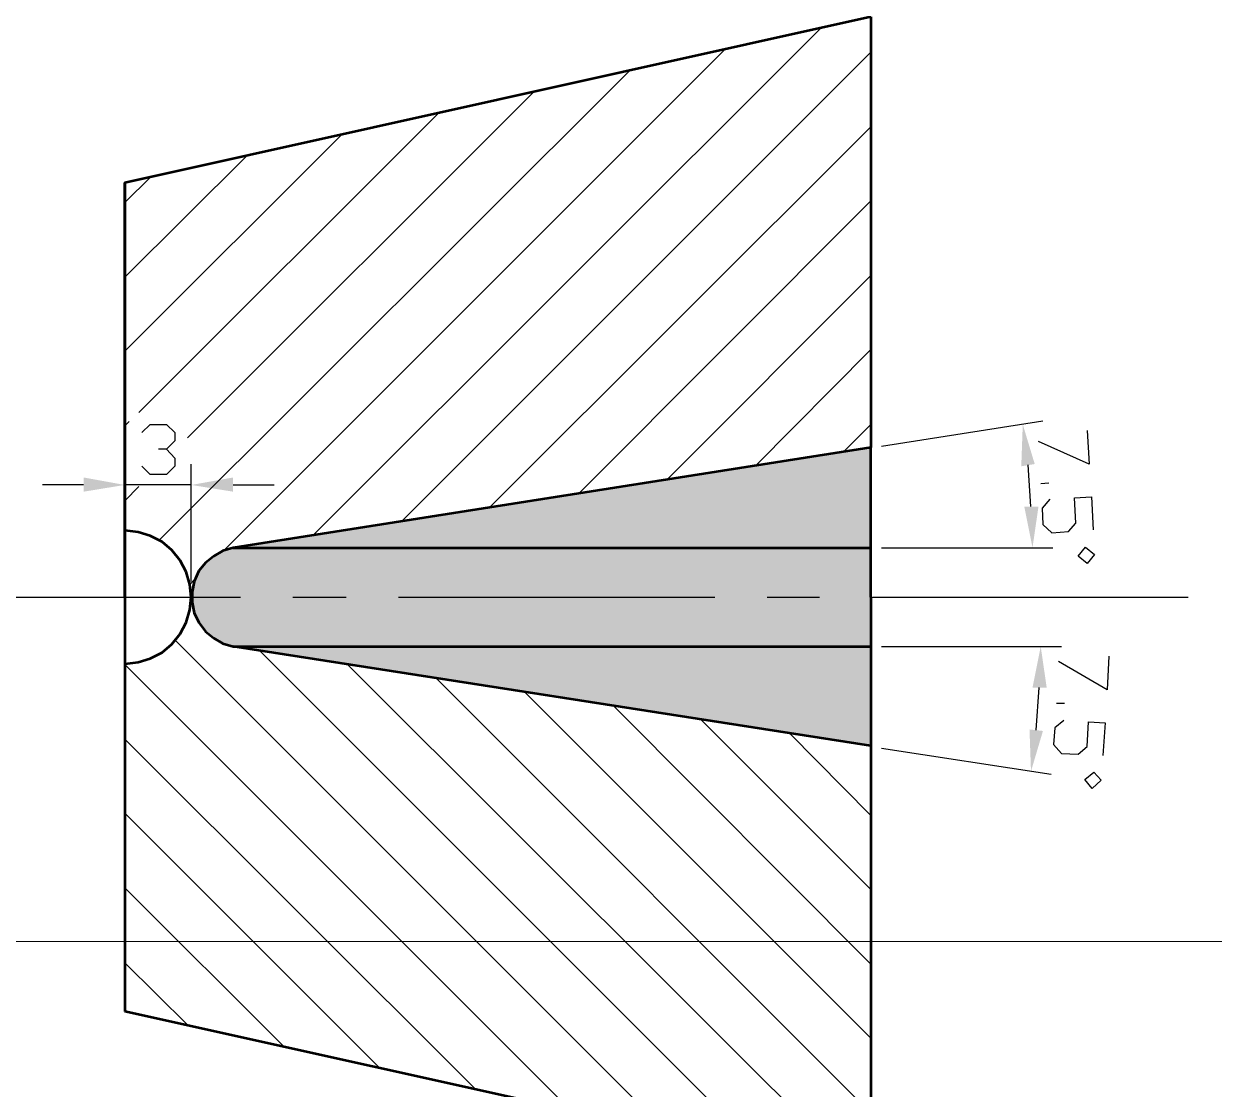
# Model space of a CAD drawing. Header units: millimetres. Extents: x 0 to 841, y 0 to 1189.
# Drawn here: x 429.9 to 497.3, y 705 to 765.4 of the extents above; entities that cross this region are included whole.
import ezdxf

# ---------------------------------------------------------------- set-up
doc = ezdxf.new("R2010")
doc.units = ezdxf.units.MM
doc.layers.add('C00-00-00', color=7, linetype='Continuous')
doc.layers.add('CBF-BF-BF', color=7, linetype='Continuous', true_color=0xbfbfbf)

msp = doc.modelspace()

# ---------------------------------------------------------------- hatches: boundary and pattern name
at = {"layer": 'C00-00-00'}
h = msp.add_hatch(color=256, dxfattribs=at)
h.dxf.hatch_style = 2
h.paths.add_polyline_path([(486.41, 740.309106), (487.172, 740.436106), (486.494667, 742.679772)])
h = msp.add_hatch(color=256, dxfattribs=at)
h.dxf.hatch_style = 2
h.paths.add_polyline_path([(477.901, 741.367439), (477.901, 735.694772), (441.790667, 735.694772)])
h = msp.add_hatch(color=256, dxfattribs=at)
h.dxf.hatch_style = 2
h.paths.add_polyline_path([(433.324, 739.674106), (433.324, 738.869772), (435.652333, 739.250772)])
h = msp.add_hatch(color=256, dxfattribs=at)
h.dxf.hatch_style = 2
h.paths.add_polyline_path([(441.790667, 739.674106), (441.790667, 738.869772), (439.42, 739.250772)])
h = msp.add_hatch(color=256, dxfattribs=at)
h.dxf.hatch_style = 2
h.paths.add_polyline_path([(487.383667, 738.023106), (486.579333, 738.023106), (487.045, 735.694772)])
h = msp.add_hatch(color=256, dxfattribs=at)
h.dxf.hatch_style = 2
h.paths.add_polyline_path([(440.859333, 735.356106), (477.901, 735.102106), (440.436, 735.102106)])
h = msp.add_hatch(color=256, dxfattribs=at)
h.dxf.hatch_style = 2
h.paths.add_polyline_path([(440.859333, 735.356106), (477.901, 735.102106), (440.436, 735.102106)])
h = msp.add_hatch(color=256, dxfattribs=at)
h.dxf.hatch_style = 2
h.paths.add_polyline_path([(441.325, 735.567772), (477.901, 735.356106), (440.859333, 735.356106)])
h = msp.add_hatch(color=256, dxfattribs=at)
h.dxf.hatch_style = 2
h.paths.add_polyline_path([(441.325, 735.567772), (477.901, 735.356106), (440.859333, 735.356106)])
h = msp.add_hatch(color=256, dxfattribs=at)
h.dxf.hatch_style = 2
h.paths.add_polyline_path([(440.859333, 735.356106), (477.901, 735.356106), (477.901, 735.102106)])
h = msp.add_hatch(color=256, dxfattribs=at)
h.dxf.hatch_style = 2
h.paths.add_polyline_path([(440.859333, 735.356106), (477.901, 735.356106), (477.901, 735.102106)])
h = msp.add_hatch(color=256, dxfattribs=at)
h.dxf.hatch_style = 2
h.paths.add_polyline_path([(441.790667, 735.694772), (477.901, 735.567772), (441.325, 735.567772)])
h = msp.add_hatch(color=256, dxfattribs=at)
h.dxf.hatch_style = 2
h.paths.add_polyline_path([(441.790667, 735.694772), (477.901, 735.567772), (441.325, 735.567772)])
h = msp.add_hatch(color=256, dxfattribs=at)
h.dxf.hatch_style = 2
h.paths.add_polyline_path([(441.325, 735.567772), (477.901, 735.567772), (477.901, 735.356106)])
h = msp.add_hatch(color=256, dxfattribs=at)
h.dxf.hatch_style = 2
h.paths.add_polyline_path([(441.325, 735.567772), (477.901, 735.567772), (477.901, 735.356106)])
h = msp.add_hatch(color=256, dxfattribs=at)
h.dxf.hatch_style = 2
h.paths.add_polyline_path([(441.790667, 735.694772), (477.901, 735.694772), (477.901, 735.567772)])
h = msp.add_hatch(color=256, dxfattribs=at)
h.dxf.hatch_style = 2
h.paths.add_polyline_path([(441.790667, 735.694772), (477.901, 735.694772), (477.901, 735.567772)])
h = msp.add_hatch(color=256, dxfattribs=at)
h.dxf.hatch_style = 2
h.paths.add_polyline_path([(440.097333, 734.721106), (477.901, 734.340106), (439.801, 734.340106)])
h = msp.add_hatch(color=256, dxfattribs=at)
h.dxf.hatch_style = 2
h.paths.add_polyline_path([(440.097333, 734.721106), (477.901, 734.340106), (439.801, 734.340106)])
h = msp.add_hatch(color=256, dxfattribs=at)
h.dxf.hatch_style = 2
h.paths.add_polyline_path([(440.436, 735.102106), (477.901, 734.721106), (440.097333, 734.721106)])
h = msp.add_hatch(color=256, dxfattribs=at)
h.dxf.hatch_style = 2
h.paths.add_polyline_path([(440.436, 735.102106), (477.901, 734.721106), (440.097333, 734.721106)])
h = msp.add_hatch(color=256, dxfattribs=at)
h.dxf.hatch_style = 2
h.paths.add_polyline_path([(440.097333, 734.721106), (477.901, 734.721106), (477.901, 734.340106)])
h = msp.add_hatch(color=256, dxfattribs=at)
h.dxf.hatch_style = 2
h.paths.add_polyline_path([(440.097333, 734.721106), (477.901, 734.721106), (477.901, 734.340106)])
h = msp.add_hatch(color=256, dxfattribs=at)
h.dxf.hatch_style = 2
h.paths.add_polyline_path([(440.436, 735.102106), (477.901, 735.102106), (477.901, 734.721106)])
h = msp.add_hatch(color=256, dxfattribs=at)
h.dxf.hatch_style = 2
h.paths.add_polyline_path([(440.436, 735.102106), (477.901, 735.102106), (477.901, 734.721106)])
h = msp.add_hatch(color=256, dxfattribs=at)
h.dxf.hatch_style = 2
h.paths.add_polyline_path([(439.801, 734.340106), (477.901, 733.874439), (439.589333, 733.874439)])
h = msp.add_hatch(color=256, dxfattribs=at)
h.dxf.hatch_style = 2
h.paths.add_polyline_path([(439.801, 734.340106), (477.901, 733.874439), (439.589333, 733.874439)])
h = msp.add_hatch(color=256, dxfattribs=at)
h.dxf.hatch_style = 2
h.paths.add_polyline_path([(439.801, 734.340106), (477.901, 734.340106), (477.901, 733.874439)])
h = msp.add_hatch(color=256, dxfattribs=at)
h.dxf.hatch_style = 2
h.paths.add_polyline_path([(439.801, 734.340106), (477.901, 734.340106), (477.901, 733.874439)])
h = msp.add_hatch(color=256, dxfattribs=at)
h.dxf.hatch_style = 2
h.paths.add_polyline_path([(439.462333, 733.408772), (477.901, 732.900772), (439.42, 732.900772)])
h = msp.add_hatch(color=256, dxfattribs=at)
h.dxf.hatch_style = 2
h.paths.add_polyline_path([(439.462333, 733.408772), (477.901, 732.900772), (439.42, 732.900772)])
h = msp.add_hatch(color=256, dxfattribs=at)
h.dxf.hatch_style = 2
h.paths.add_polyline_path([(439.589333, 733.874439), (477.901, 733.408772), (439.462333, 733.408772)])
h = msp.add_hatch(color=256, dxfattribs=at)
h.dxf.hatch_style = 2
h.paths.add_polyline_path([(439.589333, 733.874439), (477.901, 733.408772), (439.462333, 733.408772)])
h = msp.add_hatch(color=256, dxfattribs=at)
h.dxf.hatch_style = 2
h.paths.add_polyline_path([(439.462333, 733.408772), (477.901, 733.408772), (477.901, 732.900772)])
h = msp.add_hatch(color=256, dxfattribs=at)
h.dxf.hatch_style = 2
h.paths.add_polyline_path([(439.462333, 733.408772), (477.901, 733.408772), (477.901, 732.900772)])
h = msp.add_hatch(color=256, dxfattribs=at)
h.dxf.hatch_style = 2
h.paths.add_polyline_path([(439.589333, 733.874439), (477.901, 733.874439), (477.901, 733.408772)])
h = msp.add_hatch(color=256, dxfattribs=at)
h.dxf.hatch_style = 2
h.paths.add_polyline_path([(439.589333, 733.874439), (477.901, 733.874439), (477.901, 733.408772)])
h = msp.add_hatch(color=256, dxfattribs=at)
h.dxf.hatch_style = 2
h.paths.add_polyline_path([(439.42, 732.900772), (477.901, 732.392772), (439.462333, 732.392772)])
h = msp.add_hatch(color=256, dxfattribs=at)
h.dxf.hatch_style = 2
h.paths.add_polyline_path([(439.42, 732.900772), (477.901, 732.900772), (477.901, 732.392772)])
h = msp.add_hatch(color=256, dxfattribs=at)
h.dxf.hatch_style = 2
h.paths.add_polyline_path([(439.42, 732.900772), (477.901, 732.392772), (439.462333, 732.392772)])
h = msp.add_hatch(color=256, dxfattribs=at)
h.dxf.hatch_style = 2
h.paths.add_polyline_path([(439.42, 732.900772), (477.901, 732.900772), (477.901, 732.392772)])
h = msp.add_hatch(color=256, dxfattribs=at)
h.dxf.hatch_style = 2
h.paths.add_polyline_path([(439.462333, 732.392772), (477.901, 731.927106), (439.589333, 731.927106)])
h = msp.add_hatch(color=256, dxfattribs=at)
h.dxf.hatch_style = 2
h.paths.add_polyline_path([(439.462333, 732.392772), (477.901, 732.392772), (477.901, 731.927106)])
h = msp.add_hatch(color=256, dxfattribs=at)
h.dxf.hatch_style = 2
h.paths.add_polyline_path([(439.462333, 732.392772), (477.901, 731.927106), (439.589333, 731.927106)])
h = msp.add_hatch(color=256, dxfattribs=at)
h.dxf.hatch_style = 2
h.paths.add_polyline_path([(439.462333, 732.392772), (477.901, 732.392772), (477.901, 731.927106)])
h = msp.add_hatch(color=256, dxfattribs=at)
h.dxf.hatch_style = 2
h.paths.add_polyline_path([(439.589333, 731.927106), (477.901, 731.461439), (439.801, 731.461439)])
h = msp.add_hatch(color=256, dxfattribs=at)
h.dxf.hatch_style = 2
h.paths.add_polyline_path([(439.589333, 731.927106), (477.901, 731.927106), (477.901, 731.461439)])
h = msp.add_hatch(color=256, dxfattribs=at)
h.dxf.hatch_style = 2
h.paths.add_polyline_path([(439.589333, 731.927106), (477.901, 731.461439), (439.801, 731.461439)])
h = msp.add_hatch(color=256, dxfattribs=at)
h.dxf.hatch_style = 2
h.paths.add_polyline_path([(439.589333, 731.927106), (477.901, 731.927106), (477.901, 731.461439)])
h = msp.add_hatch(color=256, dxfattribs=at)
h.dxf.hatch_style = 2
h.paths.add_polyline_path([(439.801, 731.461439), (477.901, 731.080439), (440.097333, 731.080439)])
h = msp.add_hatch(color=256, dxfattribs=at)
h.dxf.hatch_style = 2
h.paths.add_polyline_path([(439.801, 731.461439), (477.901, 731.461439), (477.901, 731.080439)])
h = msp.add_hatch(color=256, dxfattribs=at)
h.dxf.hatch_style = 2
h.paths.add_polyline_path([(439.801, 731.461439), (477.901, 731.080439), (440.097333, 731.080439)])
h = msp.add_hatch(color=256, dxfattribs=at)
h.dxf.hatch_style = 2
h.paths.add_polyline_path([(439.801, 731.461439), (477.901, 731.461439), (477.901, 731.080439)])
h = msp.add_hatch(color=256, dxfattribs=at)
h.dxf.hatch_style = 2
h.paths.add_polyline_path([(440.097333, 731.080439), (477.901, 730.741772), (440.436, 730.741772)])
h = msp.add_hatch(color=256, dxfattribs=at)
h.dxf.hatch_style = 2
h.paths.add_polyline_path([(440.097333, 731.080439), (477.901, 731.080439), (477.901, 730.741772)])
h = msp.add_hatch(color=256, dxfattribs=at)
h.dxf.hatch_style = 2
h.paths.add_polyline_path([(440.097333, 731.080439), (477.901, 730.741772), (440.436, 730.741772)])
h = msp.add_hatch(color=256, dxfattribs=at)
h.dxf.hatch_style = 2
h.paths.add_polyline_path([(440.097333, 731.080439), (477.901, 731.080439), (477.901, 730.741772)])
h = msp.add_hatch(color=256, dxfattribs=at)
h.dxf.hatch_style = 2
h.paths.add_polyline_path([(440.436, 730.741772), (477.901, 730.445439), (440.859333, 730.445439)])
h = msp.add_hatch(color=256, dxfattribs=at)
h.dxf.hatch_style = 2
h.paths.add_polyline_path([(440.436, 730.741772), (477.901, 730.741772), (477.901, 730.445439)])
h = msp.add_hatch(color=256, dxfattribs=at)
h.dxf.hatch_style = 2
h.paths.add_polyline_path([(440.436, 730.741772), (477.901, 730.445439), (440.859333, 730.445439)])
h = msp.add_hatch(color=256, dxfattribs=at)
h.dxf.hatch_style = 2
h.paths.add_polyline_path([(440.436, 730.741772), (477.901, 730.741772), (477.901, 730.445439)])
h = msp.add_hatch(color=256, dxfattribs=at)
h.dxf.hatch_style = 2
h.paths.add_polyline_path([(440.859333, 730.445439), (477.901, 730.233772), (441.325, 730.233772)])
h = msp.add_hatch(color=256, dxfattribs=at)
h.dxf.hatch_style = 2
h.paths.add_polyline_path([(440.859333, 730.445439), (477.901, 730.445439), (477.901, 730.233772)])
h = msp.add_hatch(color=256, dxfattribs=at)
h.dxf.hatch_style = 2
h.paths.add_polyline_path([(440.859333, 730.445439), (477.901, 730.233772), (441.325, 730.233772)])
h = msp.add_hatch(color=256, dxfattribs=at)
h.dxf.hatch_style = 2
h.paths.add_polyline_path([(440.859333, 730.445439), (477.901, 730.445439), (477.901, 730.233772)])
h = msp.add_hatch(color=256, dxfattribs=at)
h.dxf.hatch_style = 2
h.paths.add_polyline_path([(441.325, 730.233772), (477.901, 730.106772), (441.790667, 730.106772)])
h = msp.add_hatch(color=256, dxfattribs=at)
h.dxf.hatch_style = 2
h.paths.add_polyline_path([(441.325, 730.233772), (477.901, 730.233772), (477.901, 730.106772)])
h = msp.add_hatch(color=256, dxfattribs=at)
h.dxf.hatch_style = 2
h.paths.add_polyline_path([(441.325, 730.233772), (477.901, 730.106772), (441.790667, 730.106772)])
h = msp.add_hatch(color=256, dxfattribs=at)
h.dxf.hatch_style = 2
h.paths.add_polyline_path([(441.325, 730.233772), (477.901, 730.233772), (477.901, 730.106772)])
h = msp.add_hatch(color=256, dxfattribs=at)
h.dxf.hatch_style = 2
h.paths.add_polyline_path([(441.790667, 730.106772), (477.901, 730.106772), (477.901, 724.476439)])
h = msp.add_hatch(color=256, dxfattribs=at)
h.dxf.hatch_style = 2
h.paths.add_polyline_path([(441.790667, 730.106772), (477.901, 730.106772), (477.901, 724.476439)])
h = msp.add_hatch(color=256, dxfattribs=at)
h.dxf.hatch_style = 2
h.paths.add_polyline_path([(487.045, 727.778439), (487.849333, 727.778439), (487.510667, 730.106772)])
h = msp.add_hatch(color=256, dxfattribs=at)
h.dxf.hatch_style = 2
h.paths.add_polyline_path([(487.637667, 725.323106), (486.875667, 725.407772), (486.960333, 723.037106)])

# ---------------------------------------------------------------- linework, layer by layer
at = {"layer": 'C00-00-00', "lineweight": 53}
for points in [[(477.901, 765.750028), (435.652333, 756.352028)], [(477.901, 765.750028), (477.901, 741.366028)], [(435.652333, 732.899361), (435.652333, 756.352028), (435.652333, 709.446694)], [(477.901, 732.899361), (477.901, 741.366028), (441.790667, 735.693361)], [(435.652333, 729.131694), (436.414333, 729.216361), (437.091667, 729.428028), (437.769, 729.766694), (438.319333, 730.232361), (438.785, 730.825028), (439.123667, 731.460028), (439.335333, 732.179694), (439.42, 732.899361), (439.335333, 733.619028), (439.123667, 734.338694), (438.785, 734.973694), (438.319333, 735.566361), (437.769, 736.032028), (437.091667, 736.370694), (436.414333, 736.582361), (435.652333, 736.667028)], [(441.790667, 735.693361), (441.198, 735.524028), (440.69, 735.227694), (440.224333, 734.846694), (439.843333, 734.381028), (439.589333, 733.788361), (439.462333, 733.195694), (439.462333, 732.603028), (439.589333, 732.010361), (439.843333, 731.460028), (440.224333, 730.952028), (440.69, 730.571028), (441.198, 730.274694), (441.790667, 730.105361)], [(477.901, 732.899361), (477.901, 700.048694), (435.652333, 709.446694)], [(477.901, 732.899361), (477.901, 724.475028), (441.790667, 730.105361)]]:
    msp.add_lwpolyline(points, dxfattribs=at)
at = {"layer": 'C00-00-00', "lineweight": 25}
for points in [[(436.626, 742.212694), (437.091667, 742.678361), (438.023, 742.678361), (438.488667, 742.212694), (438.488667, 741.747028), (438.023, 741.281361), (437.557333, 741.281361)], [(490.135333, 742.339694), (490.262333, 740.434694), (487.383667, 741.704694)], [(438.023, 741.281361), (438.488667, 740.773361), (438.488667, 740.307694), (438.023, 739.842028), (437.091667, 739.842028), (436.626, 740.307694)], [(487.510667, 739.334028), (487.976333, 739.376361)], [(488.018667, 738.445028), (487.595333, 737.937028), (487.637667, 737.005694), (488.145667, 736.540028), (489.077, 736.624694), (489.500333, 737.090361), (489.415667, 738.529694), (490.389333, 738.572028), (490.474, 736.709361)], [(491.363, 729.555028), (491.278333, 727.650028), (488.526667, 729.258694)], [(488.399667, 726.888028), (488.865333, 726.888028)], [(488.823, 725.914361), (488.315, 725.491028), (488.230333, 724.559694), (488.696, 724.051694), (489.627333, 724.009361), (490.135333, 724.432694), (490.22, 725.829694), (491.151333, 725.787361), (491.024333, 723.924694)]]:
    msp.add_lwpolyline(points, dxfattribs=at)
for points in [[(490.050667, 735.735694), (490.558667, 735.312361), (490.135333, 734.804361), (489.627333, 735.227694)], [(490.516333, 722.993361), (490.939667, 722.527694), (490.431667, 722.062028), (490.008333, 722.570028)]]:
    msp.add_lwpolyline(points, close=True, dxfattribs=at)
for points in [[(446.320333, 736.413028), (446.320333, 736.413028), (475.064667, 765.115028), (475.064667, 765.115028)], [(441.282667, 735.566361), (441.282667, 735.566361), (469.646, 763.929694), (469.646, 763.929694)], [(451.315667, 737.175028), (451.315667, 737.175028), (477.901, 763.760361), (477.901, 763.760361)], [(437.599667, 736.116694), (437.599667, 736.116694), (464.227333, 762.702028), (464.227333, 762.702028)], [(439.208333, 741.916361), (439.208333, 741.916361), (458.808667, 761.516694), (458.808667, 761.516694)], [(436.456667, 743.355694), (436.456667, 743.355694), (453.39, 760.289028), (453.39, 760.289028)], [(456.311, 737.979361), (456.311, 737.979361), (477.901, 759.527028), (477.901, 759.527028)], [(435.652333, 746.827028), (435.652333, 746.827028), (447.971333, 759.103694), (447.971333, 759.103694)], [(435.652333, 751.018028), (435.652333, 751.018028), (442.552667, 757.876028), (442.552667, 757.876028)], [(435.652333, 755.251361), (435.652333, 755.251361), (437.134, 756.690694), (437.134, 756.690694)], [(461.348667, 738.741361), (461.348667, 738.741361), (477.901, 755.336028), (477.901, 755.336028)], [(466.344, 739.545694), (466.344, 739.545694), (477.901, 751.102694), (477.901, 751.102694)], [(471.339333, 740.307694), (471.339333, 740.307694), (477.901, 746.911694), (477.901, 746.911694)], [(435.652333, 742.593694), (435.652333, 742.593694), (435.906333, 742.847694), (435.906333, 742.847694)], [(476.334667, 741.112028), (476.334667, 741.112028), (477.901, 742.678361), (477.901, 742.678361)], [(478.493667, 741.450694), (478.493667, 741.450694), (487.637667, 742.890028), (487.637667, 742.890028)], [(435.652333, 737.259694), (435.652333, 737.259694), (435.652333, 740.434694), (435.652333, 740.434694)], [(439.42, 733.788361), (439.42, 733.788361), (439.42, 740.434694), (439.42, 740.434694)], [(486.960333, 738.021694), (486.960333, 738.021694), (486.791, 740.392361), (486.791, 740.392361)], [(433.324, 739.249361), (433.324, 739.249361), (430.995667, 739.249361), (430.995667, 739.249361)], [(439.42, 739.249361), (439.42, 739.249361), (435.652333, 739.249361), (435.652333, 739.249361)], [(435.652333, 738.360361), (435.652333, 738.360361), (436.456667, 739.164694), (436.456667, 739.164694)], [(441.790667, 739.249361), (441.790667, 739.249361), (444.119, 739.249361), (444.119, 739.249361)], [(478.493667, 735.693361), (478.493667, 735.693361), (488.188, 735.693361), (488.188, 735.693361)], [(439.335333, 733.619028), (439.335333, 733.619028), (439.589333, 733.873028), (439.589333, 733.873028)], [(424.349333, 732.899361), (424.349333, 732.899361), (442.214, 732.899361), (442.214, 732.899361)], [(445.177333, 732.899361), (445.177333, 732.899361), (448.183, 732.899361), (448.183, 732.899361)], [(451.146333, 732.899361), (451.146333, 732.899361), (469.053333, 732.899361), (469.053333, 732.899361)], [(472.016667, 732.899361), (472.016667, 732.899361), (474.98, 732.899361), (474.98, 732.899361)], [(477.985667, 732.899361), (477.985667, 732.899361), (495.850333, 732.899361), (495.850333, 732.899361)], [(466.344, 702.631028), (466.344, 702.631028), (438.531, 730.444028), (438.531, 730.444028)], [(471.762667, 701.403361), (471.762667, 701.403361), (443.272333, 729.893694), (443.272333, 729.893694)], [(478.493667, 730.105361), (478.493667, 730.105361), (488.696, 730.105361), (488.696, 730.105361)], [(460.925333, 703.816361), (460.925333, 703.816361), (435.652333, 729.089361), (435.652333, 729.089361)], [(477.181333, 700.218028), (477.181333, 700.218028), (448.267667, 729.089361), (448.267667, 729.089361)], [(477.901, 703.689361), (477.901, 703.689361), (453.263, 728.327361), (453.263, 728.327361)], [(477.901, 707.922694), (477.901, 707.922694), (458.300667, 727.523028), (458.300667, 727.523028)], [(487.256667, 725.364028), (487.256667, 725.364028), (487.426, 727.777028), (487.426, 727.777028)], [(477.901, 712.113694), (477.901, 712.113694), (463.296, 726.761028), (463.296, 726.761028)], [(477.901, 716.347028), (477.901, 716.347028), (468.291333, 725.956694), (468.291333, 725.956694)], [(477.901, 720.538028), (477.901, 720.538028), (473.286667, 725.194694), (473.286667, 725.194694)], [(455.506667, 705.044028), (455.506667, 705.044028), (435.652333, 724.856028), (435.652333, 724.856028)], [(478.493667, 724.348028), (478.493667, 724.348028), (488.103333, 722.866361), (488.103333, 722.866361)], [(450.088, 706.229361), (450.088, 706.229361), (435.652333, 720.665028), (435.652333, 720.665028)], [(444.669333, 707.457028), (444.669333, 707.457028), (435.652333, 716.431694), (435.652333, 716.431694)], [(439.250667, 708.642361), (439.250667, 708.642361), (435.652333, 712.198361), (435.652333, 712.198361)]]:
    msp.add_open_spline(points, degree=3, dxfattribs=at)
at = {"layer": 'C00-00-00', "lineweight": 53}
for points in [[(441.790667, 735.693361), (441.790667, 735.693361), (477.901, 735.693361), (477.901, 735.693361)], [(441.790667, 730.105361), (441.790667, 730.105361), (477.901, 730.105361), (477.901, 730.105361)]]:
    msp.add_open_spline(points, degree=3, dxfattribs=at)
at = {"layer": 'CBF-BF-BF', "lineweight": 9}
msp.add_lwpolyline([(841.000001, 713.400021), (0, 713.400021)], dxfattribs=at)

doc.saveas('drawing.dxf')
